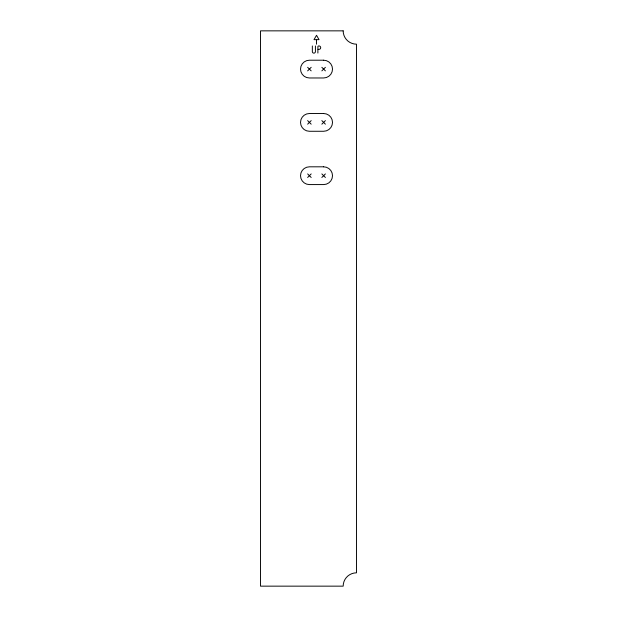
<?xml version="1.0" encoding="UTF-8"?>
<svg xmlns="http://www.w3.org/2000/svg" width="617" height="617" viewBox="0 0 617 617"><rect width="100%" height="100%" fill="white"/><g stroke="black" fill="none" stroke-linecap="round" stroke-linejoin="round"><path stroke-width="0.93" d="M307.636 70.87L311.184 67.315M321.85 70.87L325.398 67.315M307.636 124.171L311.184 120.616M321.85 124.171L325.398 120.616M307.636 177.472L311.184 173.917M321.85 177.472L325.398 173.917M316.336 39.65L313.999 39.65L316.521 35.292L319.035 39.65L316.521 39.65L316.521 44.177M318.063 49.375L318.981 49.375A1.712 1.712 0 0 0 320.693 47.663A1.712 1.712 0 0 0 318.981 45.951L318.719 45.951A0.833 0.833 0 0 0 317.886 46.784L317.886 53.062M321.85 67.315L325.398 70.87M307.636 67.315L311.184 70.87M321.85 120.616L325.398 124.171M307.636 120.616L311.184 124.171M321.85 173.917L325.398 177.472M307.636 173.917L311.184 177.472M315.418 45.951L315.418 51.597A1.535 1.535 0 0 1 313.883 53.139A1.535 1.535 0 0 1 312.341 51.597L312.341 45.951M343.168 30.85L260.505 30.85L260.505 586.15L343.168 586.15A13.327 13.327 0 0 1 356.495 572.823L356.495 44.177A13.327 13.327 0 0 1 343.168 30.85M323.624 60.211L309.41 60.211A8.885 8.885 0 0 0 300.525 69.096A8.885 8.885 0 0 0 309.41 77.973L323.624 77.973A8.885 8.885 0 0 0 332.509 69.096A8.885 8.885 0 0 0 323.624 60.211M323.624 113.513L309.41 113.513A8.885 8.885 0 0 0 300.525 122.39A8.885 8.885 0 0 0 309.41 131.274L323.624 131.274A8.885 8.885 0 0 0 332.509 122.39A8.885 8.885 0 0 0 323.624 113.513M323.624 166.814L309.41 166.814A8.885 8.885 0 0 0 300.525 175.691A8.885 8.885 0 0 0 309.41 184.576L323.624 184.576A8.885 8.885 0 0 0 332.509 175.691A8.885 8.885 0 0 0 323.624 166.814"/></g></svg>
